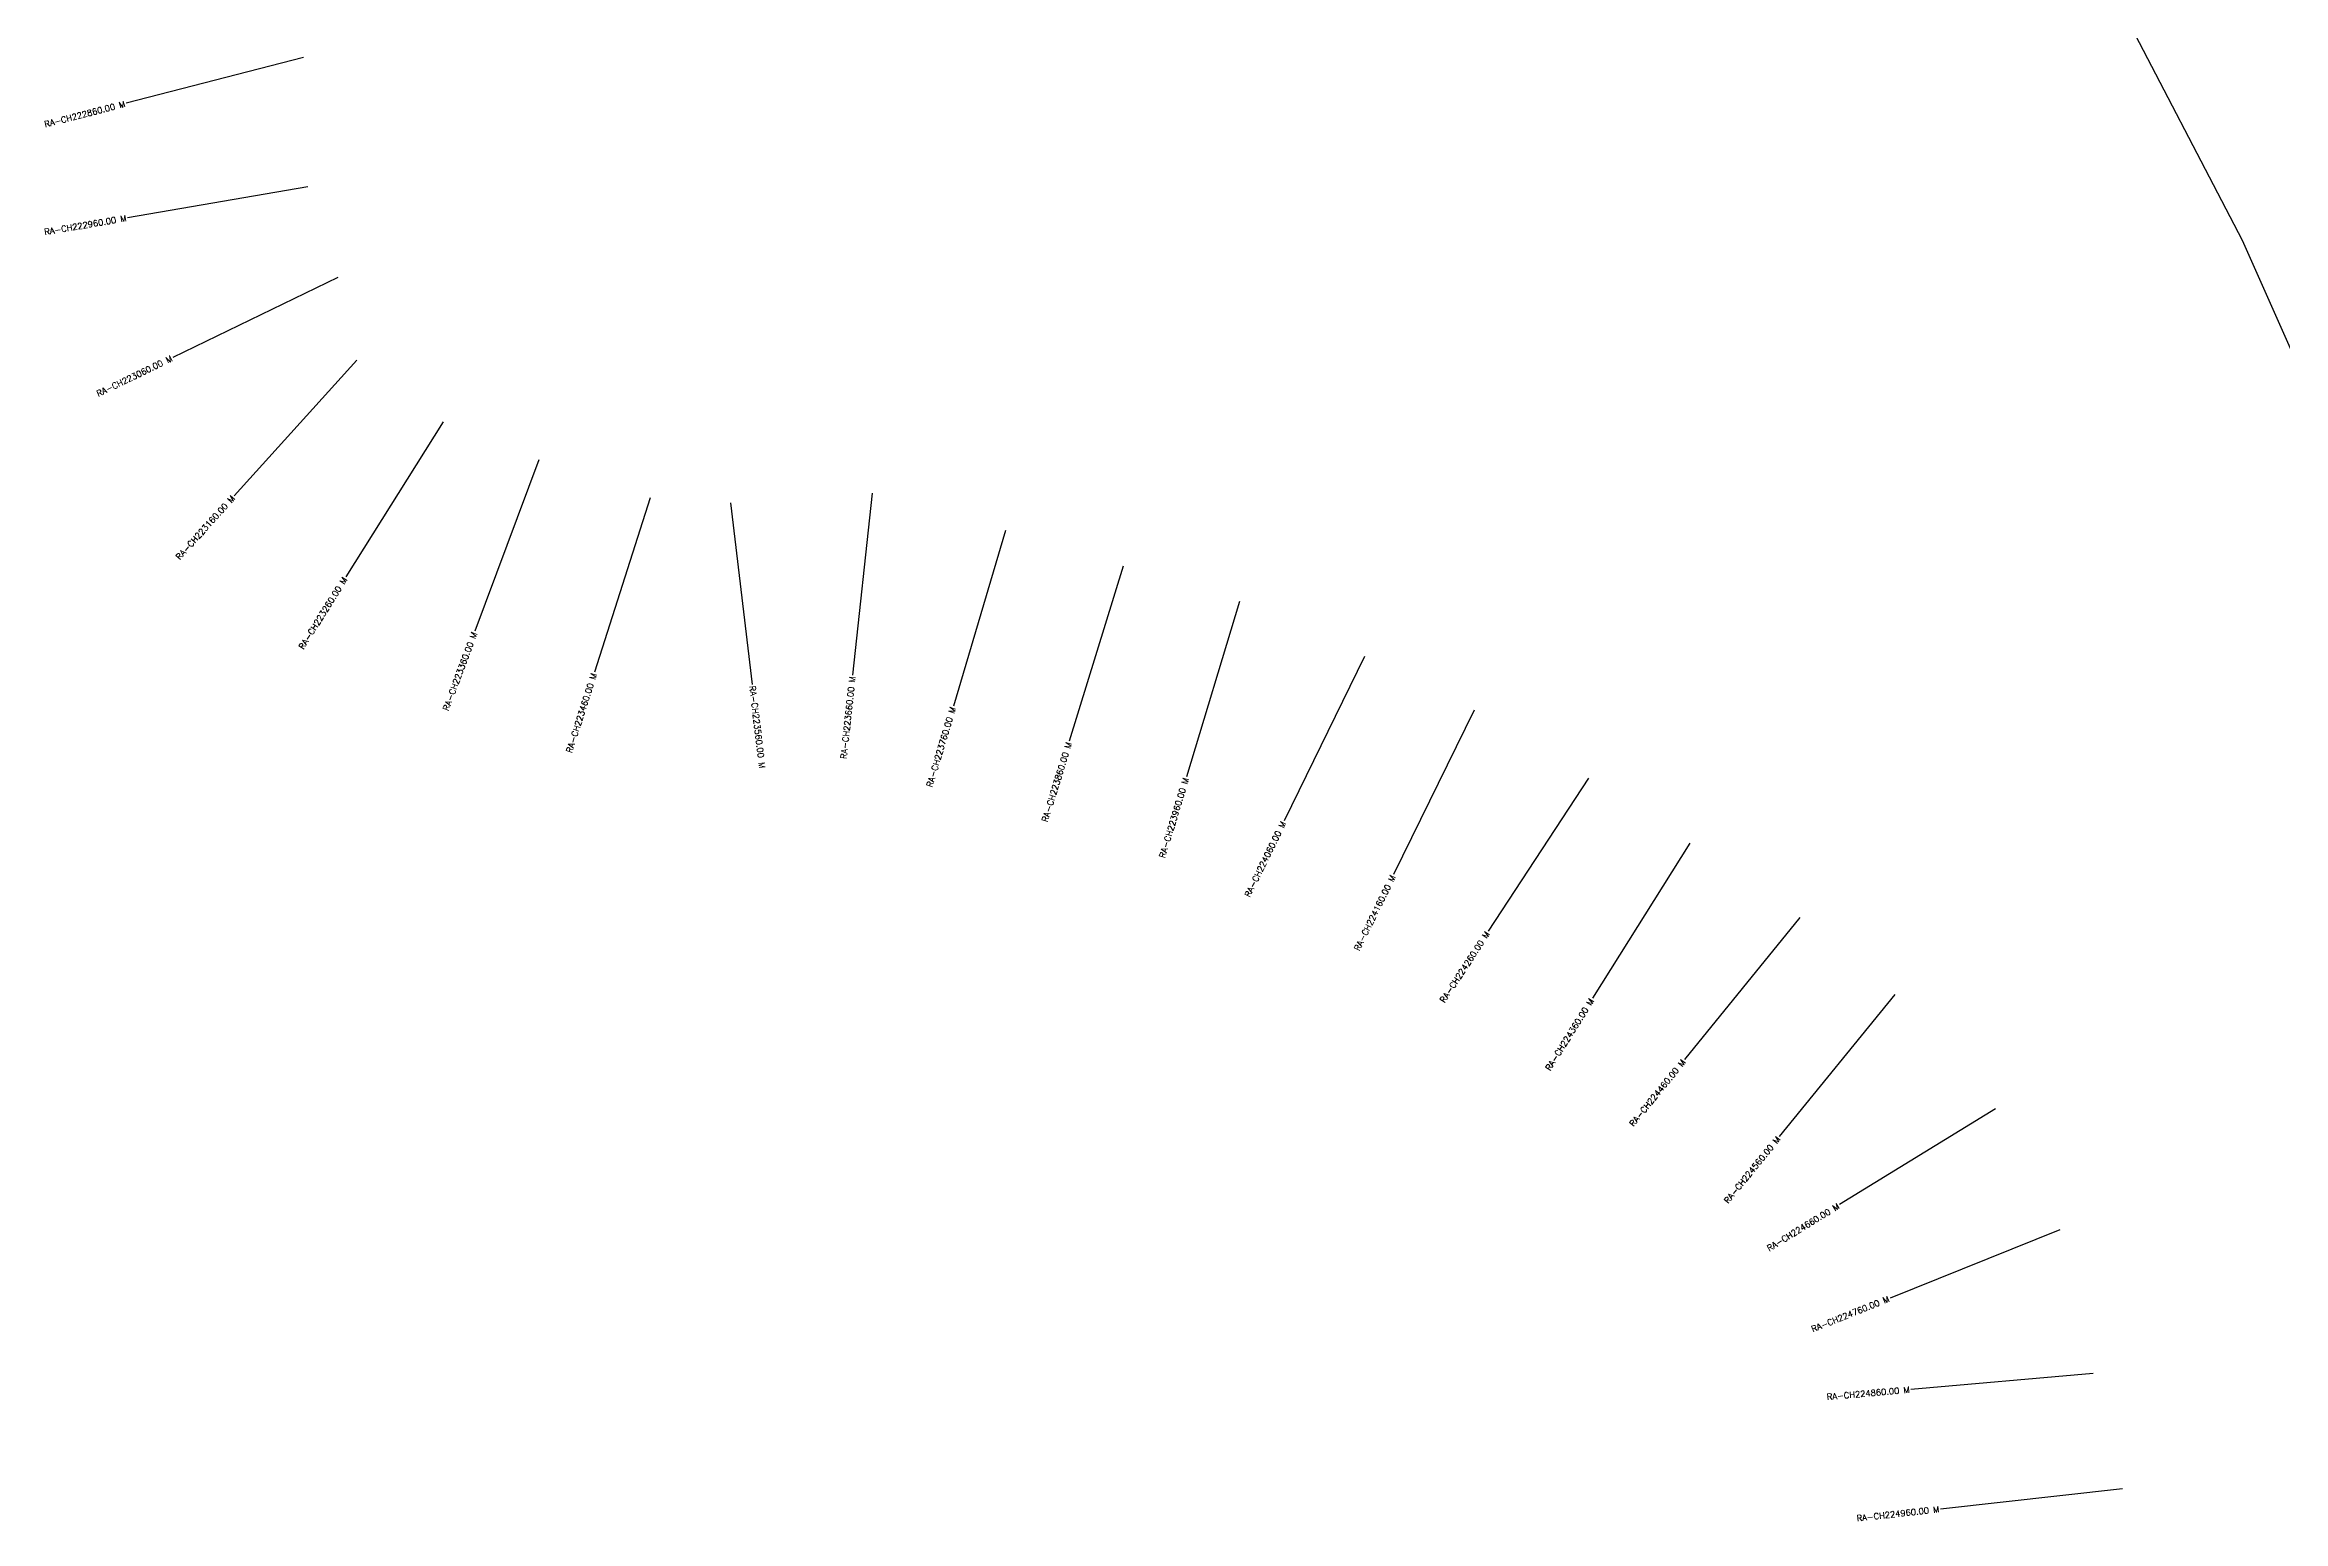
# Model space of a CAD drawing. Header units: metres. Extents: x 274575 to 279396, y 2061411 to 2064248.
# Drawn here: x 275151 to 276985, y 2061411 to 2062621 of the extents above; entities that cross this region are included whole.
import ezdxf
from ezdxf.enums import TextEntityAlignment as Align

# ---------------------------------------------------------------- set-up
doc = ezdxf.new("R2010")
doc.units = ezdxf.units.M
doc.header["$MEASUREMENT"] = 0
for name, color, linetype in [('CS', 134, 'Continuous'), ('CSMark', 6, 'Continuous'), ('VILLAGE BOUNDRY', 10, 'Continuous')]:
    doc.layers.add(name, color=color, linetype=linetype)
doc.styles.get("Standard").update_dxf_attribs({"font": 'simplex.shx'})

msp = doc.modelspace()

# ---------------------------------------------------------------- linework, layer by layer
at = {"layer": 'CS'}
for p, q in [((275363, 2062610.5), (275217.8, 2062573)), ((275366.7, 2062504.6), (275218.9, 2062479.1)), ((275391.1, 2062430.1), (275256.1, 2062364.7)), ((275406.8, 2062362.5), (275306.2, 2062251.2)), ((275477.4, 2062311.8), (275397.7, 2062184.8)), ((275556, 2062280.8), (275503.5, 2062140.2)), ((275829.2, 2062253.4), (275813, 2062104.3)), ((275647.1, 2062249.6), (275601.5, 2062106.7)), ((275712.9, 2062245.5), (275730.8, 2062096.6)), ((275938.4, 2062222.7), (275895.6, 2062078.9)), ((276034.8, 2062193.5), (275990.6, 2062050.1)), ((276130.1, 2062164.5), (276086.6, 2062020.9)), ((276232.6, 2062119.6), (276166.6, 2061984.9)), ((276322.4, 2062075.6), (276256.4, 2061940.9)), ((276416.2, 2062019.8), (276333.9, 2061894.4)), ((276499, 2061966.5), (276419.3, 2061839.4)), ((276589.4, 2061905.5), (276494.8, 2061789.1)), ((276667, 2061842.4), (276572.4, 2061726)), ((276749.6, 2061748.8), (276621.9, 2061670.2)), ((276802.4, 2061649.6), (276663.2, 2061593.6)), ((276829.7, 2061531.9), (276680.3, 2061518.7)), ((276853.6, 2061437.3), (276704.6, 2061420.7))]:
    msp.add_line(p, q, dxfattribs=at)
at = {"layer": 'VILLAGE BOUNDRY'}
msp.add_lwpolyline([(277012.5, 2063108.6), (276960.1, 2063031.3), (276946.9, 2062992.6), (276890.6, 2063058.9), (276879.5, 2063009.9), (276768.8, 2062907.7), (276729.7, 2062887.3), (276850.4, 2062655.3), (276951.9, 2062460.7), (277015.2, 2062318.2)], dxfattribs=at)

# ---------------------------------------------------------------- texts
at = {"layer": 'CSMark'}
for s, rotation, p in [('RA-CH222860.00 M', 14.4984, (275216.8, 2062572.7)), ('RA-CH222960.00 M', 9.778, (275217.9, 2062479)), ('RA-CH223060.00 M', 25.8398, (275255.2, 2062364.3)), ('RA-CH223160.00 M', 47.8509, (275305.5, 2062250.5)), ('RA-CH223260.00 M', 57.9006, (275397.1, 2062183.9)), ('RA-CH223360.00 M', 69.5467, (275503.2, 2062139.3)), ('RA-CH223460.00 M', 72.3045, (275601.2, 2062105.7)), ('RA-CH223660.00 M', 83.7997, (275812.9, 2062103.3)), ('RA-CH223760.00 M', 73.4144, (275895.3, 2062078)), ('RA-CH223860.00 M', 72.8916, (275990.4, 2062049.2)), ('RA-CH223960.00 M', 73.1412, (276086.3, 2062019.9)), ('RA-CH224060.00 M', 63.897, (276166.2, 2061984)), ('RA-CH224160.00 M', 63.897, (276256, 2061940)), ('RA-CH224260.00 M', 56.7272, (276333.4, 2061893.5)), ('RA-CH224360.00 M', 57.8905, (276418.8, 2061838.6)), ('RA-CH224460.00 M', 50.8995, (276494.1, 2061788.3)), ('RA-CH224560.00 M', 50.8995, (276571.7, 2061725.2)), ('RA-CH224660.00 M', 31.6227, (276621, 2061669.6)), ('RA-CH224760.00 M', 21.9164, (276662.3, 2061593.3)), ('RA-CH224860.00 M', 5.0663, (276679.3, 2061518.6)), ('RA-CH224960.00 M', 6.3431, (276703.6, 2061420.6))]:
    msp.add_text(s, height=5, rotation=rotation, dxfattribs=at).set_placement(p, align=Align.MIDDLE_RIGHT)
msp.add_text('RA-CH223560.00 M', height=5, rotation=276.8557, dxfattribs=at).set_placement((275730.9, 2062095.6), align=Align.MIDDLE_LEFT)

doc.saveas('drawing.dxf')
